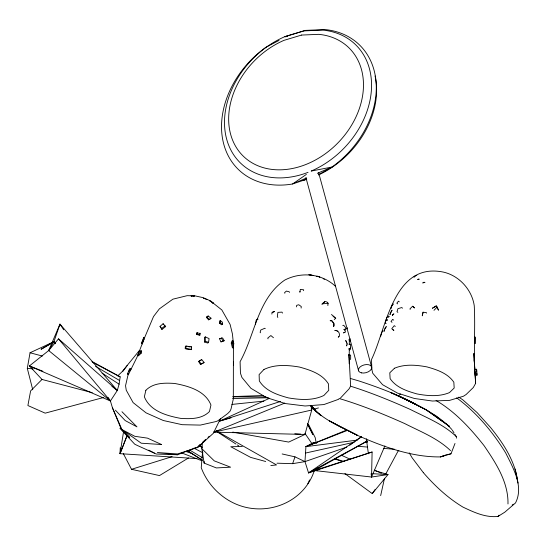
<?xml version="1.0" encoding="UTF-8"?>
<svg xmlns="http://www.w3.org/2000/svg" width="546" height="546" viewBox="0 0 546 546"><rect width="100%" height="100%" fill="white"/><g stroke="black" fill="none" stroke-linecap="round" stroke-linejoin="round"><path stroke-width="0.82" d="M349.256 348.3C348.314 351.631 351.276 349.276 350.593 347.42M349.242 339.216L349.235 340.834L350.512 340.8M349.181 363.793L349.208 359.514M349.235 355.077L349.283 348.491M349.303 344.683L349.338 339.742M202.614 451.023L201.242 467.738C209.282 489.155 229.149 505.657 251.972 508.428C278.835 511.793 305.985 496.867 314.346 470.509L371.553 477.04L372.106 452.013L314.346 470.509L308.551 472.891L304.975 461.602L305.924 446.635L313.302 442.622L317.533 442.478M422.242 315.834L423.027 312.148L426.494 312.728L426.487 313.111M196.99 458.62L120.038 453.678L120.25 447.686M233.456 365.356L233.415 362.039M349.058 339.38L350.43 339.011M191.202 295.966L191.23 295.509L194.28 295.843L194.253 296.301L191.202 295.966L191.482 296.178M193.973 296.089L194.001 295.632M296.526 306.9L296.662 305.357L298.758 304.757L301.262 306.531L301.126 308.074M191.284 349.652L191.598 346.867L186.104 346.048L185.79 348.826L191.284 349.652L191.387 349.256L185.183 348.628L185.401 346.232L186.978 346.464M197.106 332.971L196.963 334.589L199.938 335.039L196.662 334.445L196.813 332.821L200.082 333.422M197.017 334.377L197.161 332.76M199.938 335.039L200.136 333.21M299.972 291.346L299.897 292.219L300.334 289.394L303.665 289.803L303.583 290.677M474.167 361.152L474.365 359.097M201.822 448.675L214.264 460.865L230.603 467.185L216.339 467.929L204.136 463.104L201.822 448.675L202.457 442.84M346.792 344.854L346.56 345.911L347.392 343.768L345.7 340.486L346.287 341.721M208.579 342.349L209.084 338.595L205.269 336.868L204.47 337.599L204.552 342.035L207.78 343.079L208.579 342.349L205.351 341.305L204.552 342.035M312.967 275.471L308.886 274.658L312.326 275.348M112.456 407.828L121.894 429.463L129.736 437.571L121.226 429.054L112.456 407.828L110.415 400.976L117.308 390.458L119.089 384.179L120.181 376.877L91.974 361.486M126.836 436.336L120.038 453.678L123.628 431.244M32.76 389.783L27.3 368.366L30.05 352.764L54.109 341.578M255.385 324.515L256.163 320.27L257.323 319L258.053 319.192M380.637 336.438L381.613 332.91L382.862 330.76M380.658 495.625L384.507 478.276M137.722 355.535L140.534 352.818L141.018 350.668L141.653 351.044L141.168 353.194L138.363 355.91L137.722 355.535L139.025 352.279L141.018 350.668M142.738 342.751L142.472 343.891L141.605 343.584L143.673 337.544L144.54 337.851L142.868 342.185L142.001 341.878M143.407 338.684L143.673 337.544M422.44 315.008L423.02 312.537M233.319 347.754L233.763 343.4L232.835 340.813L231.948 340.95L231.251 343.079L232.432 347.884L233.319 347.754L232.139 342.949L232.835 340.813M186.104 346.048L186.009 346.437L186.575 346.492M191.598 346.867L191.332 347.201M319.697 277.341L319.813 276.938L317.042 276.133L316.653 276.447M475.102 374.379L473.826 353.453L475.634 383.367L473.293 387.537L466.107 394.519L463.445 396.232L449.631 400.368L432.405 401.037L414.387 398.478L397.468 393.072L382.589 384.712L372.734 373.225L371.942 369.84L371.451 359.65C386.636 328.426 393.052 261.916 443.304 272.079C459.159 275.594 471.969 289.762 474.256 305.76C475.354 326.87 473.757 348.034 474.747 369.13M398.996 450.88C412.523 454.613 426.446 457.125 440.513 456.9L451.003 453.787L455.002 443.448M276.993 463.192L292.629 463.663L294.997 456.852L304.975 461.602L346.799 447.092M312.578 406.961L304.961 434.445L213.882 432.152L220.447 418.714M346.846 328.583L346.69 329.02L347.42 327.777M203.44 298.471L203.569 298.136L206.886 299.57M141.605 343.584L143.27 339.25M120.038 453.678L127.109 435.421M144.11 338.93L136.91 357.405L127.853 375.675L125.546 385.694L126.256 390.219L133.115 402.607L146.075 412.865L163.336 420.522L182.146 424.686L200.321 425.095L216.127 421.519L217.922 420.754L227.655 413.588L230.078 411.138L231.019 409.036L233.326 399.017L233.415 344.451M144.615 337.64L153.522 316.53L159.371 308.865L172.884 299.181L187.135 295.679L194.983 295.864L203.105 297.652L210.265 300.778L221.853 309.971L230.112 324.46L232.419 333.92L233.244 342.049M128.597 374.563L127.443 374.065L129.327 369.417L130.057 368.666L131.204 369.164M128.788 371.799L130.057 368.666M391.721 306.518L391.12 308.265L391.741 305.719L393.277 303.938L393.004 304.231M384.664 329.368L383.968 331.402L385.394 327.566M92.24 392.663L42.001 379.456L29.409 365.943L48.69 350.546L59.971 324.106L117.308 390.458L111.91 386.322M344.929 473.607L372.242 493.604L388.029 474.556L371.553 477.04L384.875 445.918M324.338 279.402L323.164 278.494M307.801 483.749L309.596 479.941M350.259 386.759L349.085 388.848L340.499 398.007M333.661 326.399L333.811 323.621L331.845 320.959M338.998 336.268L338.254 337.223C341.427 335.462 338.07 328.938 334.821 330.583L336.029 330.514M392.028 305.856L392.362 305.228M385.012 328.624L386.37 326.59L385.285 327.675M385.64 474.228L398.464 450.375M210.927 301.255L213.22 303.262L210.927 301.255L209.582 300.948M387.38 320.243L387.578 319.901L386.739 319.506L385.387 321.887L385.319 323.252L386.158 323.648M108.081 397.413L110.415 400.976L48.69 350.546L53.877 341.851L59.971 324.106L63.705 329.798M372.242 493.604L375.129 489.469M327.709 303.747L328.078 303.235L327.006 302.054L324.993 301.419L322.174 303.89L328.085 303.228L327.859 305.589M321.887 304.279L324.617 301.938M122.857 371.355L127.184 365.527M498.075 516.393L499.051 515.171M139.462 350.395L121.97 371.846L117.656 375.955M48.69 350.546L58.524 338.841L117.308 390.458M206.408 317.403L208.176 315.977L211.022 318.209L210.565 318.7L208.62 319.854L206.408 317.403L208.176 315.977M208.62 319.854L211.022 318.209M433.995 310.326L437.121 307.105L436.295 305.787L432.357 308.272L436.288 306.013L438.499 310.176L437.121 307.105M42.001 379.456L30.617 390.909L27.894 405.535L45.181 413.151L103.808 397.433M127.443 374.065L128.153 373.362M388.315 317.349L389.305 316.387L388.424 315.97L386.937 317.41L386.104 319.765L386.984 320.181M196.137 447.515L177.559 454.77L157.385 452.532L177.6 453.944L197.7 447.427L201.344 443.898M202.552 442.724L205.589 439.789M208.019 437.442L209.234 436.268M198.628 361.541L201.713 359.602L204.074 362.414L203.522 362.94L200.416 364.414L198.628 361.541L201.713 359.602M200.416 364.414L204.074 362.414M197.679 446.915L200.109 444.642M202.546 442.369L205.583 439.523M197.7 447.427L213.561 433.094M398.696 395.679L400.484 394.069M163.083 323.764L165.67 326.556L161.978 329.409L160.026 326.358L163.083 323.764L163.752 324.433M161.309 328.74L165.008 325.887L165.67 326.556M317.738 470.693L314.346 470.509L318.509 467.533M349.727 445.222L353.89 442.246M355.282 441.25L361.52 436.786M306.361 174.413L292.581 183.982A86.862 67.213 -45.8 0 1 222.775 139.919A86.862 67.213 -45.8 0 1 265.834 47.338L279.04 40.411M372.106 452.013L308.551 472.891L361.507 436.67M415.097 276.276L413.991 277.109L415.595 275.491L416.823 275.484M512.155 505.043L513.499 504.197M188.479 457.971L159.466 475.58L131.518 469.301L123.355 453.651M344.608 332.255L343.495 332.923L345.495 332.029L344.546 329.211L343.659 329.436M51.966 342.922L41.093 349.269L53.877 341.851L55.385 342.649M334.248 319.587L335.763 318.216L331.47 314.476M333.435 326.631L334.111 325.771L333.995 323.519L332.029 320.85L330.139 320.727L331.231 320.673M318.379 174.754L331.988 167.035A86.862 67.213 -45.8 0 0 376.201 83.961A86.862 67.213 -45.8 0 0 324.986 29.566L305.241 30.399L284.869 36.65A82.542 63.868 -45.8 0 0 225.416 133.504A82.542 63.868 -45.8 0 0 308.04 172.352M314.346 470.509L367.376 441.032M216.878 430.521L213.882 432.152L311.391 410.107L311.281 406.715M308.551 472.891L367.322 440.991M285.64 36.944L288.581 35.401M220.366 320.598L219.383 321.096L219.54 323.225L221.56 324.795L222.543 324.297L222.386 322.167L220.366 320.598L220.523 322.727L222.543 324.297M219.54 323.225L220.523 322.727M230.992 417.84L219.608 421.116L269.635 398.246M272.297 312.496L274.495 311.534L272.065 312.292L271.874 314.093M306.49 177.996L292.581 183.982L306.77 179.177M317.308 173.348L331.988 167.035L311.186 171.069A82.542 63.868 -45.8 0 0 371.314 91.209A82.542 63.868 -45.8 0 0 322.809 30.098L304.047 30.89L284.869 36.65M284.773 403.084L213.882 432.152L215.465 431.531M338.82 399.222L323.88 404.566L305.084 405.992L285.244 403.542L266.714 397.672M357.357 440.096L305.924 446.635L346.901 429.955M305.924 446.635L347.891 430.193M219.403 338.643L222.584 337.919L224.188 340.718L220.98 341.871L219.403 338.643L220.693 338.656M440.513 456.9L445.754 455.091L440.526 456.879M219.608 421.116L280.473 401.453M224.188 340.718L222.952 341.1L221.376 337.872M220.98 341.871L222.215 341.482M131.518 469.301L172.092 456.654M318.454 407.923L314.967 408.865L316.107 411.582L320.98 415.629L319.219 413.827M342.765 325.498L343.707 325.259L345.461 327.388L345.468 329.798L344.526 330.03M446.464 454.838L451.003 453.787M305.419 453.078L354.306 442.219M292.629 463.663L304.975 461.602M232.801 341.994L233.415 341.905M232.132 342.949L231.251 343.079L233.763 343.4L233.251 343.475M270.836 465.547L276.542 464.926L218.509 432.118M231.907 404.422L263.841 401.105M474.774 369.396L476.61 369.26L476.754 371.519M476.61 369.26L476.979 375.163L475.143 375.307L474.918 371.662M364.216 442.349L367.595 442.096M232.951 396.58L263.39 395.516M349.058 344.287L350.539 344.246L350.566 347.638L350.546 348.717L349.065 348.757M349.106 355.132L350.634 355.091L350.655 357.917L350.621 359.295L349.085 359.336M232.582 398.519L268.386 397.754M242.287 446.512L230.767 446.724L250.628 457.377L265.684 461.5M232.971 396.833L266.032 396.915M177.559 454.77L156.211 454.013L136.903 445.27L134.719 444.178L119.881 428.235M372.782 473.716L388.029 474.556L374.269 470.461M294.813 433.783L300.737 434.166M303.276 434.336L304.961 434.445L288.718 442.083L232.773 432.104M313.302 442.622L316.687 442.902M357.357 446.232L367.519 447.065M383.62 448.382L394.635 449.283M27.3 368.366L33.21 368.912M188.554 346.703L190.131 346.942M212.496 302.805L213.363 302.996M282.152 453.958L294.997 456.852M30.05 352.764L42.335 356.053M350.484 378.48L359.37 381.094C376.958 386.868 394.314 393.379 410.892 401.651C425.47 409.309 440.868 417.13 451.883 429.559M334.609 458.66L344.321 461.554M350.368 386.118C370.87 392.594 390.827 400.73 410.449 409.514C426.194 417.533 443.393 424.16 456.299 436.609L456.511 438.165M338.977 398.45C361.486 405.139 383.292 413.998 404.723 423.573C420.468 431.593 437.667 438.22 450.58 450.668M398.908 450.853C384.623 446.758 370.768 441.311 357.22 435.23C340.997 426.952 323.348 420.024 310.906 406.19L312.865 407.637M335.326 459.2L340.963 460.981M185.517 451.358L192.765 453.781M181.402 452.818L201.993 460.797M42.881 371.253L29.409 365.943L110.415 400.976L58.524 338.841M129.327 369.417L130.48 369.915M341.148 455.146L350.43 459.322M374.413 470.106L381.374 473.232M199.003 445.918L202.109 447.324M340.424 426.726L357.22 435.23M346.621 429.763L329.354 420.85L340.533 426.788M348.123 430.535L357.132 435.182M148.799 450.15L154.709 453.228M92.301 362.155L120.181 376.877M193.994 448.143L203.016 452.934M436.063 400.484C455.193 411.725 470.502 428.405 484.104 445.707C495.884 463.022 508.456 482.179 507.985 503.951M266.195 397.406L250.88 388.281L241.919 377.436L240.445 373.184L240.097 361.67C254.962 334.862 257.623 298.703 284.684 280.125C301.071 271.546 321.826 273.491 335.497 286.302M140.534 352.818L141.168 353.194M55.337 342.711L53.877 341.851L55.644 343.7M95.523 366.346L119.635 380.528M190.015 450.225L202.416 457.739M187.162 450.587L202.286 460.196L187.333 450.559M55.296 342.772L53.877 341.851L55.228 342.888M102.075 373.136L119.089 384.179M217.554 432.07L235.954 444.055M237.367 444.976L238.786 445.898M458.763 397.119L462.974 399.952L477.088 412.585L490.417 427.341C503.098 442.956 514.837 460.619 517.628 480.965M442.021 421.062L426.29 409.869L399.542 396.328L426.29 409.869L449.549 426.412L443.393 422.031M402.559 308.183L401.692 307.555L397.925 308.695L397.003 311.718L397.87 312.346M393.673 320.106L392.676 319.369L391.025 321.553L392.021 322.29M395.297 326.433L394.267 325.669L391.769 328.706L393.878 330.528L392.799 329.47M336.711 330.835L337.373 331.361M456.647 397.85C476.556 412.605 492.772 431.879 505.685 452.927C513.063 467.874 524.01 486.295 515.52 502.934L504.804 512.175L498.007 516.434C485.578 517.806 473.942 512.291 462.994 507.118C447.857 498.027 434.875 485.92 423.341 472.638M399.31 301.849L398.464 301.174L396.833 303.207L397.686 303.883M199.583 445.038L202.232 447.147M437.155 417.212L434.623 415.056L441.461 420.795M412.981 306.62L414.55 307.964L412.68 306.183L409.896 308.94L410.196 309.377M333.094 316.202L335.544 318.345M265.233 328.637L264.803 328.255L260.749 330.043L260.121 332.398L260.551 332.78M310.879 406.149L321.028 415.67M160.026 326.358L160.695 327.027M121.963 411.732L136.957 426.856L125.177 420.563L115.397 410.162M311.029 405.419L314.544 409.022M109.234 399.74L110.415 400.976M206.859 316.912L209.07 319.355M310.77 405.473L316.107 411.582M423.232 472.495L412.155 457.835L409.22 452.88M304.873 433.285L312.503 444.444M199.188 361.008L200.969 363.882M452.347 430.187L454.108 433.039M454.982 434.466L456.299 436.609M161.015 327.62L161.978 329.409M307.507 424.153L312.797 434.439L307.589 423.587M308.654 424.727L315.185 437.599L316.27 443.318M282.487 313.104L282.002 312.128L277.866 312.373L277.341 316.516L277.832 317.492M273.464 337.735L270.864 335.544L267.711 338.124L268.052 338.827M289.482 292.424L289.23 291.796L286.438 291.079L284.575 292.622L284.835 293.257M318.605 172.611L371.546 366.741M305.89 177.546L358.606 370.857M515.144 468.994L518.052 483.073M346.519 342.499L346.69 343.318M366.359 438.8L368.393 453.76M371.103 473.71L371.553 477.04M476.835 372.925L476.979 375.163M475.116 374.993L475.634 383.367M204.054 461.411L204.136 463.104M350.614 385.619L348.935 354.374L349.044 358.551M205.269 336.868L205.351 341.305M375.068 76.003A82.542 63.868 -45.8 0 1 318.475 174.966M305.057 179.921A82.542 63.868 -45.8 0 1 302.641 180.555M474.706 338.677L474.611 343.454L475.505 343.448L475.518 337.148L474.624 337.148L474.706 338.677M145.857 390.294L144.362 396.799C150.041 411.138 166.837 415.806 180.644 418.373C190.588 419.028 201.938 419.157 209.459 411.541L210.954 405.03C205.269 390.69 188.472 386.029 174.672 383.463C164.728 382.801 153.378 382.671 145.857 390.294M390.486 312.626L389.953 314.632L392.055 310.169L390.486 312.626M392.581 314.81L392.287 315.547L393.891 313.834L392.581 314.81M423.396 282.357L422.781 283.04L424.044 282.316L424.986 282.405L423.396 282.357M263.957 369.471L259.111 374.597L259.343 380.972C265.615 391.079 277.518 394.874 288.37 397.891C300.17 399.884 312.783 400.805 323.887 395.475L328.726 390.349L328.501 383.975C322.222 373.867 310.319 370.079 299.467 367.055C287.667 365.062 275.054 364.141 263.957 369.471M394.485 368.229L389.783 372.809L390.131 378.644C396.246 387.612 407.009 391.107 416.973 393.932C427.723 395.925 439.141 396.935 449.481 392.608L454.183 388.029L453.835 382.193C447.72 373.225 436.957 369.731 426.992 366.905C416.243 364.912 404.825 363.902 394.485 368.229M418.127 279.231L417.683 279.532L419.212 279.177L418.134 279.231M301.583 35.06L284.009 40.343A75.662 58.552 -45.8 0 0 237.872 149.822A75.662 58.552 -45.8 0 0 347.939 130.822A75.662 58.552 -45.8 0 0 318.789 34.343L301.583 35.06M161.582 444.526L141.243 443.209L122.57 429.873L134.814 436.309L147.447 438.131L161.582 444.526M402.757 398.089L390.41 392.349L415.11 403.938L402.757 398.089M361.575 372.884A6.805 3.993 -15.3 0 0 371.717 367.772A6.805 3.993 -15.3 0 0 361.943 365.738A6.805 3.993 -15.3 0 0 361.575 372.884"/></g></svg>
